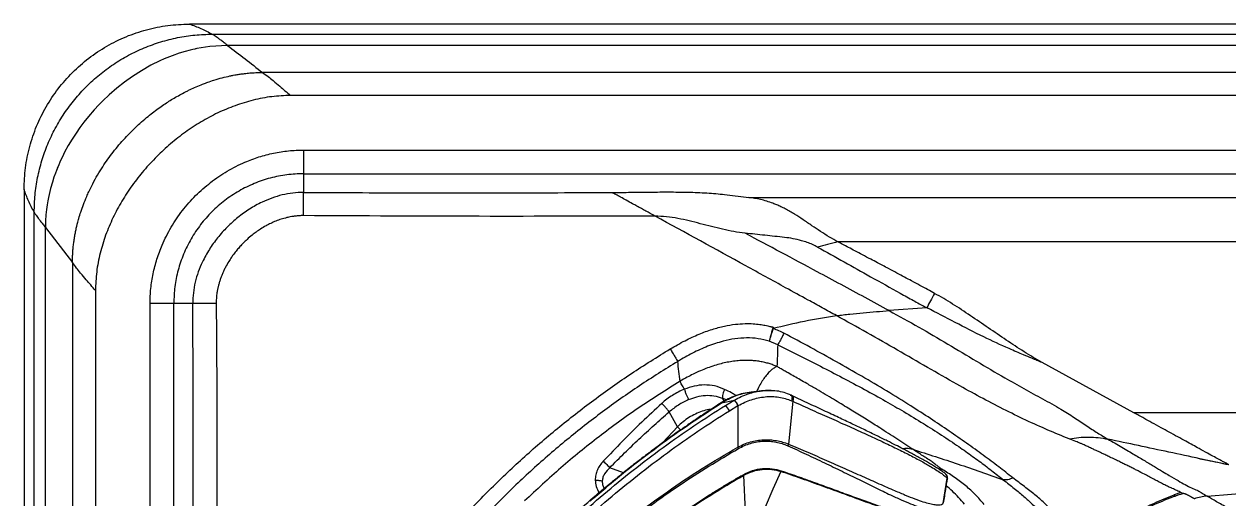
# Model space of a CAD drawing. Extents: x 943 to 1030, y 781 to 934.
# Drawn here: x 943.18 to 965.04, y 881.69 to 890.31 of the extents above; entities that cross this region are included whole.
import ezdxf

# ---------------------------------------------------------------- set-up
doc = ezdxf.new("R2010")
doc.units = 0
doc.header["$MEASUREMENT"] = 0
doc.layers.add('1', color=4, linetype='Continuous')

# ---------------------------------------------------------------- blocks, each defined once
blk = doc.blocks.new('AIRA')
at = {"layer": '1', "color": 4, "linetype": 'Continuous', "lineweight": 25}
for p, q in [((84.142, 87.142), (3, 87.142)), ((0, 84.142), (0, 3))]:
    blk.add_line(p, q, dxfattribs=at)
at = {"layer": '1', "color": 3, "linetype": 'Continuous', "lineweight": 25}
for p, q in [((3.417, 86.958), (83.725, 86.958)), ((83.448, 86.755), (3.694, 86.755)), ((82.815, 86.264), (4.327, 86.264)), ((82.306, 85.846), (4.836, 85.846)), ((5.071, 84.855), (36.442, 84.855)), ((5.071, 84.425), (36.442, 84.425)), ((5.071, 84.425), (5.071, 84.087)), ((12.713, 84.048), (13.15, 83.995)), ((13.15, 83.995), (36.062, 83.995)), ((0.184, 3.417), (0.184, 83.725)), ((0.387, 83.448), (0.878, 82.815)), ((0.387, 3.694), (0.387, 83.448)), ((35.349, 83.188), (14.77, 83.188)), ((0.878, 82.815), (0.878, 4.327)), ((1.296, 82.306), (1.296, 4.836)), ((2.286, 48.522), (2.286, 82.071)), ((2.716, 48.652), (2.716, 82.071)), ((3.061, 82.071), (2.716, 82.071)), ((16.383, 81.994), (15.699, 81.94)), ((13.594, 81.641), (13.592, 81.62)), ((13.677, 81.321), (13.521, 81.387)), ((18.476, 80.999), (18.472, 81.001)), ((20.14, 80.086), (18.476, 80.999)), ((13.388, 80.485), (13.194, 80.462)), ((12.658, 80.266), (12.891, 80.317)), ((12.671, 80.35), (12.703, 80.296)), ((12.745, 80.32), (12.671, 80.35)), ((12.729, 80.221), (12.887, 80.314)), ((13.948, 80.295), (13.873, 79.519)), ((13.941, 80.394), (13.918, 80.405)), ((13.925, 80.305), (13.948, 80.295)), ((11.859, 79.83), (11.706, 80.102)), ((12.799, 80.124), (12.955, 80.216)), ((23.645, 80.086), (20.14, 80.086)), ((11.859, 79.83), (11.594, 79.547)), ((12.95, 79.461), (12.963, 79.436)), ((13.873, 79.519), (13.858, 79.488)), ((21.863, 79.14), (21.339, 79.252)), ((21.751, 79.164), (21.76, 79.166)), ((10.875, 78.995), (10.629, 79.089)), ((13.049, 78.962), (13.055, 78.95)), ((13.055, 78.95), (13.084, 78.297)), ((16.754, 78.897), (16.756, 78.885)), ((16.755, 78.884), (16.756, 78.885)), ((16.756, 78.885), (16.756, 78.91)), ((20.994, 78.64), (20.873, 78.595)), ((21.468, 78.574), (22.705, 78.678))]:
    blk.add_line(p, q, dxfattribs=at)
at = {"layer": '1', "color": 3, "linetype": 'Continuous', "lineweight": 25, "flags": 128}
for points in [[(3.694, 86.755), (3.374, 86.736), (3.215, 86.712), (3.136, 86.697), (3.117, 86.693), (3.112, 86.692), (3.112, 86.692), (3.112, 86.692), (3.112, 86.692), (3.112, 86.692), (3.112, 86.692), (3.098, 86.689), (3.064, 86.681), (3.012, 86.669), (2.926, 86.646), (2.817, 86.612), (2.685, 86.565), (2.543, 86.508), (2.465, 86.473), (2.303, 86.393), (2.128, 86.294), (1.969, 86.192), (1.824, 86.089), (1.682, 85.977), (1.544, 85.857), (1.429, 85.748), (1.358, 85.676), (1.272, 85.583), (1.171, 85.467), (1.087, 85.362), (1.012, 85.262), (0.944, 85.164), (0.872, 85.054), (0.803, 84.938), (0.736, 84.815), (0.696, 84.734), (0.663, 84.664), (0.616, 84.557), (0.603, 84.525), (0.601, 84.521), (0.601, 84.52), (0.601, 84.52), (0.601, 84.52), (0.601, 84.52), (0.601, 84.52), (0.601, 84.52), (0.601, 84.52), (0.601, 84.52), (0.6, 84.52), (0.6, 84.519), (0.598, 84.513), (0.587, 84.486), (0.569, 84.437), (0.543, 84.366), (0.513, 84.272), (0.48, 84.156), (0.442, 83.994), (0.431, 83.935), (0.419, 83.862), (0.407, 83.778), (0.397, 83.68), (0.389, 83.57), (0.387, 83.448)], [(12.65, 80.266), (12.652, 80.267), (12.658, 80.266)], [(13.902, 80.409), (13.914, 80.407), (13.923, 80.401), (13.93, 80.391), (13.935, 80.378), (13.936, 80.362), (13.935, 80.344), (13.932, 80.325), (13.925, 80.305)], [(13.732, 79.022), (13.589, 78.698), (13.446, 78.373)], [(16.679, 78.441), (16.717, 78.669), (16.754, 78.897)]]:
    blk.add_lwpolyline(points, dxfattribs=at)
at = {"layer": '1', "color": 3, "linetype": 'Continuous', "lineweight": 25}
for centre, radius, start, end in [((12.646, 80.074), 0.345, 24.6399, 44.6974), ((12.462, 79.955), 0.377, 26.6719, 45.0734)]:
    blk.add_arc(centre, radius, start, end, dxfattribs=at)
at = {"layer": '1', "color": 4, "linetype": 'Continuous', "lineweight": 25}
blk.add_open_spline([(0, 84.142), (0.005, 84.272), (0.015, 84.534), (0.095, 84.92), (0.22, 85.293), (0.395, 85.646), (0.613, 85.973), (0.873, 86.269), (1.168, 86.528), (1.496, 86.747), (1.849, 86.921), (2.221, 87.047), (2.607, 87.127), (2.869, 87.137), (3, 87.142)], degree=3, knots=[0, 0, 0, 0, 0.0833336, 0.1666663, 0.2499998, 0.3333333, 0.4166663, 0.4999998, 0.5833333, 0.6666663, 0.7499998, 0.8333334, 0.9166663, 1, 1, 1, 1], dxfattribs=at)
at = {"layer": '1', "color": 3, "linetype": 'Continuous', "lineweight": 25}
for points, knots in [([(3, 87.142), (3.07, 87.117), (3.209, 87.067), (3.348, 86.994), (3.417, 86.958)], [0, 0, 0, 0, 0.500001, 1, 1, 1, 1]), ([(0.184, 83.725), (0.187, 83.83), (0.193, 84.042), (0.241, 84.356), (0.319, 84.664), (0.426, 84.963), (0.562, 85.25), (0.726, 85.522), (0.916, 85.777), (1.129, 86.013), (1.364, 86.226), (1.619, 86.415), (1.892, 86.579), (2.179, 86.715), (2.478, 86.823), (2.786, 86.9), (3.1, 86.949), (3.311, 86.955), (3.417, 86.958)], [0, 0, 0, 0, 0.0625, 0.124999, 0.187499, 0.249999, 0.312499, 0.375, 0.4375, 0.5, 0.5625, 0.625, 0.687501, 0.750001, 0.812501, 0.875001, 0.9375, 1, 1, 1, 1]), ([(3.694, 86.755), (3.673, 86.771), (3.631, 86.803), (3.573, 86.847), (3.523, 86.884), (3.484, 86.913), (3.443, 86.942), (3.428, 86.951), (3.417, 86.958)], [0, 0, 0, 0, 0.172013, 0.34055, 0.505623, 0.63664, 0.757704, 1, 1, 1, 1]), ([(3.694, 86.755), (3.799, 86.674), (4.01, 86.512), (4.221, 86.346), (4.327, 86.263)], [0, 0, 0, 0, 0.5, 1, 1, 1, 1]), ([(0.878, 82.815), (0.878, 82.842), (0.879, 82.898), (0.883, 82.982), (0.889, 83.065), (0.898, 83.148), (0.909, 83.231), (0.922, 83.314), (0.936, 83.382), (0.947, 83.435), (0.957, 83.478), (0.972, 83.538), (0.995, 83.624), (1.03, 83.738), (1.077, 83.871), (1.127, 83.994), (1.184, 84.12), (1.248, 84.25), (1.332, 84.402), (1.424, 84.55), (1.519, 84.689), (1.617, 84.82), (1.721, 84.948), (1.826, 85.067), (1.921, 85.166), (2.01, 85.255), (2.107, 85.345), (2.216, 85.44), (2.328, 85.53), (2.434, 85.608), (2.533, 85.678), (2.629, 85.741), (2.725, 85.8), (2.825, 85.857), (2.913, 85.903), (3.002, 85.948), (3.097, 85.992), (3.187, 86.031), (3.268, 86.062), (3.345, 86.091), (3.458, 86.129), (3.593, 86.168), (3.709, 86.195), (3.794, 86.212), (3.855, 86.224), (3.924, 86.234), (4.006, 86.245), (4.101, 86.255), (4.209, 86.262), (4.286, 86.263), (4.327, 86.264)], [0, 0, 0, 0, 0.015621, 0.031241, 0.04686, 0.062481, 0.078109, 0.093741, 0.109376, 0.117062, 0.12405, 0.134532, 0.151724, 0.173949, 0.201205, 0.230924, 0.247971, 0.278679, 0.312257, 0.345464, 0.376562, 0.406214, 0.437472, 0.468733, 0.495044, 0.51456, 0.539358, 0.569436, 0.595454, 0.619837, 0.642998, 0.663717, 0.684032, 0.706022, 0.728012, 0.740068, 0.761863, 0.786812, 0.795156, 0.810494, 0.832828, 0.862154, 0.888739, 0.899973, 0.91054, 0.923549, 0.939, 0.956892, 0.977226, 1, 1, 1, 1]), ([(4.327, 86.264), (4.361, 86.24), (4.426, 86.193), (4.53, 86.108), (4.632, 86.02), (4.736, 85.929), (4.802, 85.874), (4.836, 85.846)], [0, 0, 0, 0, 0.195377, 0.380838, 0.619161, 0.804622, 1, 1, 1, 1]), ([(4.836, 85.846), (4.722, 85.841), (4.493, 85.833), (4.156, 85.766), (3.829, 85.666), (3.513, 85.533), (3.211, 85.371), (2.925, 85.183), (2.655, 84.972), (2.403, 84.739), (2.17, 84.487), (1.959, 84.217), (1.771, 83.931), (1.609, 83.629), (1.475, 83.313), (1.375, 82.985), (1.309, 82.648), (1.3, 82.42), (1.296, 82.306)], [0, 0, 0, 0, 0.062484, 0.124975, 0.187471, 0.249972, 0.312476, 0.374982, 0.43729, 0.5, 0.562731, 0.625018, 0.687524, 0.750028, 0.812529, 0.875025, 0.937516, 1, 1, 1, 1]), ([(2.286, 82.071), (2.289, 82.161), (2.294, 82.343), (2.338, 82.612), (2.407, 82.876), (2.512, 83.16), (2.663, 83.459), (2.867, 83.76), (3.108, 84.033), (3.381, 84.273), (3.682, 84.478), (3.979, 84.628), (4.262, 84.734), (4.527, 84.803), (4.798, 84.847), (4.98, 84.853), (5.071, 84.855)], [0, 0, 0, 0, 0.062215, 0.124871, 0.187328, 0.250121, 0.333091, 0.416605, 0.499929, 0.583077, 0.666438, 0.749474, 0.811714, 0.874524, 0.937489, 1, 1, 1, 1]), ([(5.071, 84.425), (4.97, 84.422), (4.767, 84.414), (4.467, 84.352), (4.175, 84.254), (3.897, 84.117), (3.638, 83.945), (3.404, 83.739), (3.199, 83.505), (3.026, 83.247), (2.889, 82.968), (2.79, 82.677), (2.728, 82.376), (2.72, 82.172), (2.716, 82.071)], [0, 0, 0, 0, 0.081774, 0.164807, 0.247983, 0.331415, 0.415744, 0.499545, 0.583686, 0.667853, 0.751361, 0.835074, 0.917623, 1, 1, 1, 1]), ([(0.184, 83.725), (0.147, 83.794), (0.075, 83.933), (0.025, 84.072), (0, 84.142)], [0, 0, 0, 0, 0.499999, 1, 1, 1, 1]), ([(5.071, 84.087), (5.006, 84.085), (4.876, 84.08), (4.684, 84.043), (4.497, 83.987), (4.297, 83.903), (4.088, 83.787), (3.877, 83.635), (3.683, 83.46), (3.509, 83.266), (3.358, 83.054), (3.242, 82.845), (3.159, 82.645), (3.103, 82.458), (3.067, 82.266), (3.063, 82.136), (3.061, 82.071)], [0, 0, 0, 0, 0.062491, 0.124989, 0.187493, 0.250001, 0.333323, 0.416663, 0.500001, 0.583338, 0.666677, 0.749999, 0.812507, 0.875011, 0.937509, 1, 1, 1, 1]), ([(5.071, 84.087), (5.389, 84.085), (6.019, 84.082), (6.952, 84.08), (7.861, 84.079), (8.77, 84.079), (9.703, 84.081), (10.341, 84.084), (10.669, 84.085)], [0, 0, 0, 0, 0.170771, 0.337434, 0.499991, 0.657954, 0.824623, 1, 1, 1, 1]), ([(5.071, 83.665), (5.071, 83.707), (5.071, 83.792), (5.071, 83.91), (5.071, 84.014), (5.071, 84.062), (5.071, 84.087)], [0, 0, 0, 0, 0.249997, 0.499998, 0.750002, 1, 1, 1, 1]), ([(10.669, 84.085), (10.783, 84.086), (11.019, 84.088), (11.36, 84.093), (11.707, 84.095), (12.045, 84.092), (12.387, 84.08), (12.606, 84.059), (12.713, 84.048)], [0, 0, 0, 0, 0.166726, 0.345628, 0.500046, 0.673923, 0.840429, 1, 1, 1, 1]), ([(11.45, 83.656), (11.421, 83.672), (11.366, 83.703), (11.283, 83.748), (11.202, 83.793), (11.122, 83.837), (11.029, 83.887), (10.93, 83.942), (10.829, 83.997), (10.741, 84.045), (10.692, 84.072), (10.669, 84.085)], [0, 0, 0, 0, 0.10403, 0.202508, 0.301609, 0.40203, 0.497994, 0.645145, 0.777289, 0.894765, 1, 1, 1, 1]), ([(14.77, 83.188), (14.718, 83.216), (14.61, 83.277), (14.453, 83.377), (14.294, 83.484), (14.139, 83.59), (14.005, 83.677), (13.898, 83.741), (13.815, 83.787), (13.736, 83.826), (13.661, 83.86), (13.54, 83.908), (13.374, 83.961), (13.222, 83.984), (13.15, 83.995)], [0, 0, 0, 0, 0.0932513, 0.1955105, 0.2944035, 0.400088, 0.5000244, 0.5569746, 0.6104385, 0.6604384, 0.7070016, 0.7501621, 0.882238, 1, 1, 1, 1]), ([(0.184, 83.725), (0.186, 83.72), (0.191, 83.712), (0.207, 83.688), (0.229, 83.658), (0.258, 83.618), (0.294, 83.569), (0.338, 83.511), (0.37, 83.469), (0.387, 83.448)], [0, 0, 0, 0, 0.117389, 0.243005, 0.363953, 0.49485, 0.659766, 0.828146, 1, 1, 1, 1]), ([(5.071, 83.665), (5.044, 83.665), (4.993, 83.664), (4.921, 83.657), (4.86, 83.648), (4.81, 83.638), (4.746, 83.624), (4.667, 83.601), (4.57, 83.566), (4.478, 83.526), (4.385, 83.478), (4.296, 83.425), (4.214, 83.369), (4.131, 83.306), (4.053, 83.24), (3.979, 83.169), (3.917, 83.103), (3.86, 83.037), (3.809, 82.972), (3.76, 82.904), (3.709, 82.825), (3.662, 82.743), (3.625, 82.669), (3.599, 82.61), (3.576, 82.552), (3.555, 82.494), (3.537, 82.435), (3.525, 82.389), (3.517, 82.353), (3.511, 82.328), (3.506, 82.297), (3.5, 82.262), (3.493, 82.216), (3.489, 82.165), (3.487, 82.117), (3.486, 82.089), (3.486, 82.076), (3.486, 82.072), (3.486, 82.071), (3.486, 82.071), (3.486, 82.071)], [0, 0, 0, 0, 0.03312, 0.062168, 0.08714, 0.108038, 0.12486, 0.166566, 0.208273, 0.24998, 0.289218, 0.33576, 0.374941, 0.410918, 0.461772, 0.499982, 0.53571, 0.571435, 0.607158, 0.63537, 0.674077, 0.721414, 0.749984, 0.775013, 0.800042, 0.825071, 0.850101, 0.87513, 0.883839, 0.894438, 0.906928, 0.921309, 0.93758, 0.964257, 0.983553, 0.995467, 0.998656, 0.999559, 0.999837, 1, 1, 1, 1]), ([(11.45, 83.656), (10.387, 83.654), (8.26, 83.648), (6.134, 83.659), (5.071, 83.665)], [0, 0, 0, 0, 0.499938, 1, 1, 1, 1]), ([(13.084, 83.346), (13.016, 83.355), (12.88, 83.373), (12.677, 83.418), (12.474, 83.467), (12.272, 83.519), (12.069, 83.57), (11.865, 83.614), (11.659, 83.649), (11.519, 83.654), (11.45, 83.656)], [0, 0, 0, 0, 0.124918, 0.249963, 0.374995, 0.500019, 0.625049, 0.750053, 0.875084, 1, 1, 1, 1]), ([(14.742, 81.85), (14.656, 81.897), (14.484, 81.992), (14.177, 82.16), (13.714, 82.414), (12.789, 82.922), (11.998, 83.355), (11.45, 83.656)], [0, 0, 0, 0, 0.078396, 0.156795, 0.279995, 0.500001, 1, 1, 1, 1]), ([(13.802, 83.27), (13.682, 83.282), (13.443, 83.308), (13.204, 83.333), (13.084, 83.346)], [0, 0, 0, 0, 0.5, 1, 1, 1, 1]), ([(15.699, 81.94), (15.554, 82.019), (15.264, 82.177), (14.829, 82.413), (14.102, 82.802), (13.521, 83.113), (13.084, 83.346)], [0, 0, 0, 0, 0.166665, 0.333332, 0.499999, 1, 1, 1, 1]), ([(14.399, 83.095), (14.369, 83.11), (14.307, 83.142), (14.209, 83.179), (14.091, 83.216), (13.955, 83.249), (13.853, 83.263), (13.802, 83.27)], [0, 0, 0, 0, 0.161473, 0.328457, 0.500035, 0.750142, 1, 1, 1, 1]), ([(14.77, 83.188), (14.707, 83.172), (14.58, 83.14), (14.459, 83.11), (14.399, 83.095)], [0, 0, 0, 0, 0.5000607, 1, 1, 1, 1]), ([(14.399, 83.095), (14.72, 82.915), (15.22, 82.635), (15.8, 82.313), (16.094, 82.149), (16.223, 82.078), (16.285, 82.043), (16.313, 82.028), (16.325, 82.021)], [0, 0, 0, 0, 0.5, 0.78, 0.9032, 0.957408, 0.98126, 1, 1, 1, 1]), ([(16.524, 82.254), (16.481, 82.277), (16.393, 82.326), (16.254, 82.401), (16.114, 82.476), (15.975, 82.55), (15.835, 82.625), (15.703, 82.695), (15.585, 82.757), (15.477, 82.814), (15.354, 82.879), (15.218, 82.951), (15.083, 83.022), (14.965, 83.084), (14.862, 83.139), (14.799, 83.172), (14.77, 83.188)], [0, 0, 0, 0, 0.07269, 0.152259, 0.23871, 0.312363, 0.390908, 0.477212, 0.537782, 0.592413, 0.662446, 0.747879, 0.824592, 0.892041, 0.95051, 1, 1, 1, 1]), ([(1.296, 82.306), (1.268, 82.339), (1.213, 82.405), (1.121, 82.509), (1.033, 82.611), (0.949, 82.715), (0.902, 82.781), (0.878, 82.815)], [0, 0, 0, 0, 0.195377, 0.380837, 0.61916, 0.804622, 1, 1, 1, 1]), ([(16.524, 82.254), (16.498, 82.208), (16.448, 82.116), (16.404, 82.034), (16.383, 81.994)], [0, 0, 0, 0, 0.500026, 1, 1, 1, 1]), ([(18.472, 81.001), (18.363, 81.065), (18.142, 81.193), (17.821, 81.407), (17.498, 81.628), (17.175, 81.848), (16.854, 82.063), (16.633, 82.191), (16.524, 82.254)], [0, 0, 0, 0, 0.163929, 0.330115, 0.5, 0.669888, 0.836062, 1, 1, 1, 1]), ([(3.06, 76.467), (3.06, 76.611), (3.062, 76.887), (3.064, 77.288), (3.066, 77.671), (3.067, 78.057), (3.069, 78.448), (3.07, 78.838), (3.07, 79.223), (3.071, 79.892), (3.069, 80.843), (3.063, 81.663), (3.061, 82.071)], [0, 0, 0, 0, 0.076712, 0.148204, 0.214476, 0.281956, 0.354441, 0.424025, 0.490707, 0.56079, 0.781846, 1, 1, 1, 1]), ([(3.486, 82.071), (3.443, 82.071), (3.358, 82.071), (3.239, 82.071), (3.134, 82.071), (3.085, 82.071), (3.061, 82.071)], [0, 0, 0, 0, 0.2499973, 0.4999998, 0.7500024, 1, 1, 1, 1]), ([(3.486, 82.071), (3.487, 82.024), (3.488, 81.921), (3.489, 81.752), (3.491, 81.554), (3.492, 81.333), (3.494, 81.107), (3.495, 80.906), (3.496, 80.743), (3.496, 80.614), (3.497, 80.489), (3.498, 80.358), (3.498, 80.215), (3.499, 79.823), (3.5, 79.447), (3.5, 79.087), (3.5, 78.988), (3.5, 78.911), (3.5, 78.854), (3.5, 78.815), (3.5, 78.77), (3.5, 78.685), (3.5, 78.548), (3.5, 78.345), (3.5, 78.096), (3.499, 77.826), (3.498, 77.54), (3.497, 77.258), (3.496, 76.978), (3.495, 76.705), (3.494, 76.451), (3.493, 76.22), (3.492, 76.029), (3.491, 75.878), (3.49, 75.767), (3.49, 75.707), (3.49, 75.683)], [0, 0, 0, 0, 0.022032, 0.048489, 0.079374, 0.114685, 0.152338, 0.185807, 0.208852, 0.229034, 0.246353, 0.26761, 0.290612, 0.313614, 0.451597, 0.467082, 0.482566, 0.498049, 0.503644, 0.509204, 0.516247, 0.524774, 0.549094, 0.580771, 0.619801, 0.66618, 0.707775, 0.753838, 0.798842, 0.839401, 0.881893, 0.918092, 0.948001, 0.971621, 0.988953, 1, 1, 1, 1]), ([(16.325, 82.021), (16.334, 82.016), (16.349, 82.007), (16.368, 81.999), (16.377, 81.996), (16.381, 81.994), (16.382, 81.994), (16.383, 81.994)], [0, 0, 0, 0, 0.5155752, 0.7919738, 0.9549987, 0.9873469, 1, 1, 1, 1]), ([(18.476, 80.999), (18.444, 81.011), (18.381, 81.036), (18.269, 81.083), (18.1, 81.153), (17.808, 81.279), (17.392, 81.472), (16.896, 81.724), (16.554, 81.904), (16.383, 81.994)], [0, 0, 0, 0, 0.043893, 0.087801, 0.156794, 0.279997, 0.499995, 0.749998, 1, 1, 1, 1]), ([(13.592, 81.62), (13.782, 81.667), (14.162, 81.76), (14.549, 81.82), (14.742, 81.85)], [0, 0, 0, 0, 0.500003, 1, 1, 1, 1]), ([(14.742, 81.85), (14.823, 81.86), (14.985, 81.88), (15.227, 81.903), (15.467, 81.923), (15.622, 81.934), (15.699, 81.94)], [0, 0, 0, 0, 0.249995, 0.500026, 0.750048, 1, 1, 1, 1]), ([(18.967, 79.614), (18.839, 79.666), (18.582, 79.769), (18.179, 79.951), (17.769, 80.151), (17.351, 80.37), (16.893, 80.623), (16.393, 80.909), (15.85, 81.225), (15.3, 81.54), (14.928, 81.747), (14.742, 81.85)], [0, 0, 0, 0, 0.099996, 0.199994, 0.299993, 0.399993, 0.499995, 0.624991, 0.749993, 0.874997, 1, 1, 1, 1]), ([(15.699, 81.94), (15.878, 81.841), (16.236, 81.644), (16.764, 81.334), (17.285, 81.022), (17.743, 80.75), (18.141, 80.524), (18.482, 80.34), (18.79, 80.17), (19.056, 80.003), (19.278, 79.85), (19.485, 79.717), (19.606, 79.645), (19.666, 79.609)], [0, 0, 0, 0, 0.1250227, 0.2500409, 0.3750532, 0.5000537, 0.5834003, 0.666752, 0.7500974, 0.8125966, 0.8750723, 0.9375334, 1, 1, 1, 1]), ([(11.725, 81.246), (11.814, 81.297), (11.984, 81.395), (12.24, 81.513), (12.479, 81.602), (12.7, 81.661), (12.899, 81.695), (13.075, 81.707), (13.223, 81.705), (13.344, 81.693), (13.432, 81.678), (13.492, 81.665), (13.529, 81.656), (13.551, 81.651), (13.56, 81.649), (13.563, 81.648), (13.563, 81.648), (13.563, 81.648), (13.563, 81.648), (13.563, 81.648), (13.563, 81.648), (13.563, 81.648)], [0, 0, 0, 0, 0.159468, 0.30441, 0.435747, 0.554241, 0.658764, 0.749318, 0.826259, 0.888971, 0.937558, 0.964905, 0.984421, 0.996087, 0.999015, 0.999744, 0.99993, 0.99998, 0.999993, 0.999998, 1, 1, 1, 1]), ([(13.587, 81.62), (13.58, 81.596), (13.565, 81.546), (13.545, 81.477), (13.529, 81.421), (13.524, 81.398), (13.521, 81.387)], [0, 0, 0, 0, 0.246997, 0.50291, 0.757278, 1, 1, 1, 1]), ([(13.592, 81.62), (13.585, 81.595), (13.569, 81.545), (13.548, 81.477), (13.531, 81.421), (13.524, 81.398), (13.521, 81.387)], [0, 0, 0, 0, 0.250735, 0.500683, 0.75048, 1, 1, 1, 1]), ([(13.563, 81.648), (13.566, 81.648), (13.571, 81.648), (13.576, 81.647), (13.578, 81.646), (13.579, 81.646), (13.581, 81.646), (13.587, 81.645), (13.591, 81.642), (13.594, 81.641)], [0, 0, 0, 0, 0.28583, 0.439357, 0.481836, 0.494315, 0.50091, 0.736836, 1, 1, 1, 1]), ([(13.594, 81.641), (13.593, 81.637), (13.59, 81.631), (13.588, 81.624), (13.587, 81.62)], [0, 0, 0, 0, 0.497178, 1, 1, 1, 1]), ([(13.587, 81.62), (13.588, 81.62), (13.59, 81.62), (13.592, 81.62), (13.592, 81.62)], [0, 0, 0, 0, 0.500074, 1, 1, 1, 1]), ([(13.592, 81.62), (13.626, 81.607), (13.694, 81.582), (13.758, 81.549), (13.79, 81.532)], [0, 0, 0, 0, 0.501084, 1, 1, 1, 1]), ([(13.521, 81.387), (13.455, 81.404), (13.321, 81.439), (13.111, 81.449), (12.898, 81.433), (12.66, 81.383), (12.401, 81.297), (12.126, 81.172), (11.951, 81.07), (11.862, 81.018)], [0, 0, 0, 0, 0.117032, 0.23642, 0.358157, 0.482859, 0.652007, 0.82413, 1, 1, 1, 1]), ([(13.79, 81.532), (13.779, 81.51), (13.756, 81.463), (13.723, 81.401), (13.695, 81.35), (13.683, 81.331), (13.677, 81.321)], [0, 0, 0, 0, 0.244857, 0.499995, 0.755136, 1, 1, 1, 1]), ([(17.941, 78.907), (17.858, 78.973), (17.691, 79.104), (17.409, 79.314), (17.107, 79.531), (16.788, 79.755), (16.449, 79.982), (16.072, 80.225), (15.657, 80.482), (15.204, 80.749), (14.741, 81.012), (14.27, 81.274), (13.95, 81.446), (13.79, 81.532)], [0, 0, 0, 0, 0.084241, 0.168886, 0.252724, 0.336183, 0.419857, 0.503836, 0.603551, 0.702508, 0.801287, 0.900335, 1, 1, 1, 1]), ([(5.878, 75.398), (6.025, 75.634), (6.318, 76.107), (6.802, 76.789), (7.315, 77.448), (7.861, 78.081), (8.437, 78.687), (9.042, 79.262), (9.675, 79.809), (10.334, 80.322), (11.016, 80.806), (11.489, 81.099), (11.725, 81.246)], [0, 0, 0, 0, 0.100042, 0.199933, 0.299921, 0.400058, 0.500026, 0.599962, 0.700077, 0.800123, 0.900018, 1, 1, 1, 1]), ([(11.725, 81.246), (11.739, 81.222), (11.769, 81.174), (11.809, 81.107), (11.843, 81.051), (11.856, 81.029), (11.862, 81.018)], [0, 0, 0, 0, 0.24403, 0.500003, 0.755975, 1, 1, 1, 1]), ([(13.677, 81.321), (13.674, 81.255), (13.67, 81.122), (13.665, 80.991), (13.663, 80.926)], [0, 0, 0, 0, 0.499999, 1, 1, 1, 1]), ([(13.677, 81.321), (13.806, 81.257), (14.066, 81.128), (14.458, 80.929), (14.855, 80.722), (15.25, 80.512), (15.621, 80.307), (15.978, 80.1), (16.318, 79.894), (16.652, 79.681), (16.905, 79.512), (17.09, 79.383), (17.214, 79.295), (17.331, 79.21), (17.445, 79.124), (17.556, 79.039), (17.666, 78.953), (17.734, 78.898), (17.768, 78.871)], [0, 0, 0, 0, 0.08112, 0.164039, 0.249095, 0.336458, 0.421684, 0.497589, 0.582575, 0.665043, 0.748198, 0.783631, 0.819363, 0.855384, 0.888646, 0.925925, 0.964005, 1, 1, 1, 1]), ([(11.862, 81.018), (11.629, 80.873), (11.164, 80.584), (10.493, 80.107), (9.845, 79.601), (9.223, 79.063), (8.627, 78.496), (8.06, 77.901), (7.522, 77.278), (7.016, 76.63), (6.54, 75.96), (6.25, 75.494), (6.105, 75.261)], [0, 0, 0, 0, 0.100007, 0.199908, 0.299949, 0.40005, 0.499964, 0.599911, 0.700038, 0.800024, 0.899928, 1, 1, 1, 1]), ([(11.903, 80.658), (11.896, 80.718), (11.882, 80.838), (11.869, 80.958), (11.862, 81.018)], [0, 0, 0, 0, 0.500001, 1, 1, 1, 1]), ([(13.663, 80.926), (13.64, 80.935), (13.593, 80.955), (13.519, 80.98), (13.438, 81.001), (13.352, 81.019), (13.262, 81.031), (13.17, 81.037), (13.069, 81.038), (12.961, 81.033), (12.846, 81.019), (12.733, 80.998), (12.616, 80.97), (12.494, 80.934), (12.367, 80.888), (12.249, 80.838), (12.138, 80.786), (12.025, 80.728), (11.947, 80.683), (11.903, 80.658)], [0, 0, 0, 0, 0.039898, 0.082194, 0.126978, 0.174375, 0.224453, 0.274515, 0.324671, 0.387369, 0.450018, 0.51265, 0.575251, 0.645417, 0.718543, 0.794577, 0.853966, 0.917565, 1, 1, 1, 1]), ([(13.663, 80.926), (13.645, 80.918), (13.61, 80.902), (13.554, 80.859), (13.496, 80.802), (13.438, 80.729), (13.381, 80.644), (13.332, 80.558), (13.305, 80.499), (13.293, 80.474)], [0, 0, 0, 0, 0.1422588, 0.2891048, 0.4391759, 0.5909121, 0.7426466, 0.8927123, 1, 1, 1, 1]), ([(16.126, 79.424), (16.032, 79.486), (15.844, 79.609), (15.6, 79.767), (15.42, 79.881), (15.307, 79.952), (15.19, 80.025), (15.072, 80.098), (14.95, 80.173), (14.823, 80.25), (14.685, 80.334), (14.537, 80.422), (14.377, 80.517), (14.224, 80.605), (14.089, 80.683), (13.976, 80.748), (13.879, 80.802), (13.794, 80.85), (13.727, 80.89), (13.683, 80.915), (13.663, 80.926)], [0, 0, 0, 0, 0.141152, 0.281353, 0.327852, 0.374959, 0.424177, 0.473392, 0.519106, 0.569917, 0.623584, 0.680121, 0.738885, 0.804403, 0.849034, 0.887111, 0.926781, 0.952967, 0.978552, 1, 1, 1, 1]), ([(11.903, 80.658), (11.651, 80.5), (11.148, 80.184), (10.429, 79.657), (9.736, 79.096), (9.301, 78.69), (9.084, 78.488)], [0, 0, 0, 0, 0.2500912, 0.4998032, 0.749923, 1, 1, 1, 1]), ([(11.982, 80.513), (11.945, 80.497), (11.871, 80.465), (11.765, 80.403), (11.664, 80.335), (11.602, 80.282), (11.571, 80.256)], [0, 0, 0, 0, 0.252036, 0.501324, 0.749358, 1, 1, 1, 1]), ([(11.982, 80.513), (11.966, 80.543), (11.933, 80.601), (11.913, 80.639), (11.903, 80.658)], [0, 0, 0, 0, 0.508052, 1, 1, 1, 1]), ([(12.712, 80.511), (12.653, 80.535), (12.534, 80.582), (12.347, 80.597), (12.161, 80.577), (12.042, 80.534), (11.982, 80.513)], [0, 0, 0, 0, 0.257377, 0.509123, 0.7564, 1, 1, 1, 1]), ([(11.982, 80.513), (11.986, 80.5), (11.993, 80.472), (12.013, 80.42), (12.037, 80.367), (12.053, 80.34), (12.06, 80.326)], [0, 0, 0, 0, 0.241154, 0.500001, 0.758848, 1, 1, 1, 1]), ([(13.193, 80.462), (13.145, 80.455), (13.051, 80.441), (12.911, 80.398), (12.776, 80.341), (12.692, 80.291), (12.65, 80.266)], [0, 0, 0, 0, 0.252417, 0.5034808, 0.7516756, 1, 1, 1, 1]), ([(12.658, 80.266), (12.698, 80.29), (12.78, 80.339), (12.909, 80.396), (13.041, 80.436), (13.137, 80.458), (13.188, 80.461), (13.195, 80.461)], [0, 0, 0, 0, 0.241237, 0.48135, 0.723058, 0.965243, 1, 1, 1, 1]), ([(12.712, 80.511), (12.706, 80.498), (12.694, 80.469), (12.68, 80.424), (12.671, 80.382), (12.671, 80.361), (12.671, 80.35)], [0, 0, 0, 0, 0.243743, 0.5, 0.756257, 1, 1, 1, 1]), ([(12.92, 80.398), (12.915, 80.402), (12.887, 80.419), (12.818, 80.459), (12.754, 80.491), (12.712, 80.511)], [0, 0, 0, 0, 0.080496, 0.408609, 1, 1, 1, 1]), ([(12.891, 80.317), (12.932, 80.339), (13.013, 80.383), (13.141, 80.432), (13.267, 80.468), (13.349, 80.479), (13.388, 80.484)], [0, 0, 0, 0, 0.2566196, 0.5145227, 0.7707735, 1, 1, 1, 1]), ([(13.524, 80.491), (13.523, 80.491), (13.477, 80.495), (13.43, 80.489), (13.383, 80.484)], [0, 0, 0, 0, 0.005969, 1, 1, 1, 1]), ([(13.388, 80.484), (13.393, 80.485), (13.442, 80.493), (13.508, 80.494), (13.566, 80.489), (13.581, 80.487)], [0, 0, 0, 0, 0.0743509, 0.7551275, 1, 1, 1, 1]), ([(13.918, 80.405), (13.877, 80.422), (13.796, 80.456), (13.662, 80.485), (13.569, 80.489), (13.524, 80.491)], [0, 0, 0, 0, 0.334664, 0.66993, 1, 1, 1, 1]), ([(12.65, 80.266), (12.571, 80.216), (12.422, 80.121), (12.214, 79.982), (12.032, 79.858), (11.876, 79.75), (11.746, 79.657), (11.636, 79.578), (11.525, 79.496), (11.392, 79.398), (11.225, 79.272), (11.026, 79.118), (10.798, 78.935), (10.54, 78.723), (10.361, 78.568), (10.266, 78.486)], [0, 0, 0, 0, 0.094394, 0.178591, 0.252606, 0.316514, 0.370337, 0.41409, 0.452682, 0.509406, 0.579894, 0.664158, 0.762226, 0.874147, 1, 1, 1, 1]), ([(10.27, 78.485), (10.459, 78.647), (10.838, 78.97), (11.429, 79.426), (12.034, 79.862), (12.449, 80.131), (12.658, 80.266)], [0, 0, 0, 0, 0.250036, 0.49971, 0.749502, 1, 1, 1, 1]), ([(11.571, 80.256), (11.45, 80.143), (11.207, 79.92), (10.854, 79.568), (10.625, 79.328), (10.511, 79.207)], [0, 0, 0, 0, 0.334115, 0.667291, 1, 1, 1, 1]), ([(11.706, 80.102), (11.697, 80.114), (11.678, 80.14), (11.641, 80.185), (11.602, 80.227), (11.581, 80.246), (11.571, 80.256)], [0, 0, 0, 0, 0.240911, 0.5, 0.759089, 1, 1, 1, 1]), ([(12.06, 80.326), (11.997, 80.295), (11.871, 80.234), (11.761, 80.146), (11.706, 80.102)], [0, 0, 0, 0, 0.50127, 1, 1, 1, 1]), ([(12.06, 80.326), (12.11, 80.345), (12.209, 80.384), (12.364, 80.407), (12.52, 80.401), (12.621, 80.367), (12.671, 80.35)], [0, 0, 0, 0, 0.248019, 0.496394, 0.746171, 1, 1, 1, 1]), ([(12.887, 80.314), (12.888, 80.315), (12.889, 80.316), (12.891, 80.317), (12.891, 80.317)], [0, 0, 0, 0, 0.56, 1, 1, 1, 1]), ([(12.887, 80.314), (12.89, 80.312), (12.895, 80.308), (12.906, 80.294), (12.916, 80.281), (12.926, 80.266), (12.94, 80.244), (12.949, 80.227), (12.955, 80.216)], [0, 0, 0, 0, 0.239155, 0.368166, 0.499999, 0.631832, 0.760844, 1, 1, 1, 1]), ([(12.96, 80.218), (12.998, 80.238), (13.076, 80.279), (13.198, 80.326), (13.322, 80.359), (13.448, 80.379), (13.573, 80.384), (13.696, 80.373), (13.816, 80.348), (13.889, 80.319), (13.925, 80.305)], [0, 0, 0, 0, 0.123732, 0.248316, 0.371825, 0.495795, 0.620902, 0.746108, 0.872828, 1, 1, 1, 1]), ([(16.722, 78.976), (16.713, 78.984), (16.694, 79), (16.643, 79.036), (16.58, 79.077), (16.509, 79.121), (16.434, 79.166), (16.352, 79.214), (16.265, 79.262), (16.175, 79.311), (16.093, 79.356), (16.014, 79.397), (15.925, 79.444), (15.81, 79.503), (15.658, 79.579), (15.472, 79.671), (15.266, 79.77), (15.043, 79.877), (14.807, 79.989), (14.54, 80.114), (14.25, 80.249), (14.043, 80.346), (13.94, 80.394)], [0, 0, 0, 0, 0.051274, 0.105116, 0.155027, 0.201252, 0.243953, 0.283244, 0.325963, 0.363876, 0.396916, 0.424936, 0.452887, 0.494943, 0.544779, 0.602161, 0.667109, 0.72459, 0.787085, 0.854744, 0.927781, 1, 1, 1, 1]), ([(13.94, 80.394), (13.941, 80.393), (13.946, 80.391), (13.952, 80.382), (13.958, 80.368), (13.96, 80.351), (13.959, 80.333), (13.955, 80.313), (13.95, 80.301), (13.948, 80.295)], [0, 0, 0, 0, 0.069115, 0.227037, 0.388909, 0.550781, 0.708702, 0.859269, 1, 1, 1, 1]), ([(13.948, 80.295), (14.069, 80.241), (14.31, 80.132), (14.653, 79.98), (14.98, 79.834), (15.287, 79.696), (15.574, 79.563), (15.839, 79.436), (16.079, 79.317), (16.289, 79.205), (16.45, 79.113), (16.57, 79.039), (16.656, 78.98), (16.721, 78.93), (16.743, 78.908), (16.754, 78.897)], [0, 0, 0, 0, 0.083389, 0.166545, 0.249266, 0.331863, 0.414655, 0.498053, 0.581911, 0.665729, 0.748937, 0.811246, 0.87376, 0.936869, 1, 1, 1, 1]), ([(6.907, 74.517), (7.034, 74.707), (7.287, 75.086), (7.694, 75.637), (8.118, 76.174), (8.562, 76.696), (9.025, 77.201), (9.506, 77.69), (10.004, 78.161), (10.518, 78.613), (11.048, 79.046), (11.594, 79.459), (12.153, 79.854), (12.537, 80.099), (12.729, 80.221)], [0, 0, 0, 0, 0.083512, 0.166712, 0.249853, 0.333077, 0.416479, 0.499832, 0.583025, 0.666209, 0.749518, 0.832976, 0.916394, 1, 1, 1, 1]), ([(7.006, 74.446), (7.158, 74.672), (7.461, 75.124), (7.955, 75.776), (8.474, 76.407), (9.022, 77.017), (9.563, 77.569), (10.091, 78.069), (10.602, 78.52), (11.129, 78.952), (11.671, 79.364), (12.227, 79.758), (12.608, 80.002), (12.799, 80.124)], [0, 0, 0, 0, 0.100069, 0.199912, 0.299747, 0.399786, 0.499827, 0.583023, 0.66622, 0.749552, 0.833045, 0.916507, 1, 1, 1, 1]), ([(10.629, 79.089), (10.718, 79.179), (10.892, 79.354), (11.161, 79.612), (11.43, 79.861), (11.615, 80.022), (11.706, 80.102)], [0, 0, 0, 0, 0.255952, 0.499989, 0.754476, 1, 1, 1, 1]), ([(12.471, 80.151), (12.457, 80.15), (12.401, 80.144), (12.303, 80.115), (12.181, 80.067), (12.065, 80.002), (11.956, 79.924), (11.891, 79.862), (11.859, 79.83)], [0, 0, 0, 0, 0.0647396, 0.2509802, 0.4386819, 0.6252935, 0.8121387, 1, 1, 1, 1]), ([(12.955, 80.216), (12.954, 80.09), (12.953, 79.963), (12.952, 79.833), (12.952, 79.816), (12.952, 79.754), (12.951, 79.633), (12.95, 79.524), (12.95, 79.461)], [0, 0, 0, 0, 0.500044, 0.502112, 0.51916, 0.567196, 0.750022, 1, 1, 1, 1]), ([(12.955, 80.216), (12.956, 80.216), (12.957, 80.217), (12.959, 80.218), (12.96, 80.218)], [0, 0, 0, 0, 0.56, 1, 1, 1, 1]), ([(21.854, 79.146), (21.851, 79.147), (21.842, 79.152), (21.812, 79.169), (21.763, 79.195), (21.693, 79.234), (21.597, 79.287), (21.47, 79.356), (21.337, 79.429), (21.205, 79.502), (21.076, 79.572), (20.933, 79.651), (20.783, 79.733), (20.627, 79.819), (20.474, 79.903), (20.31, 79.993), (20.201, 80.053), (20.14, 80.086)], [0, 0, 0, 0, 0.02048, 0.062866, 0.108187, 0.157135, 0.225285, 0.302158, 0.388326, 0.451, 0.519853, 0.594949, 0.676338, 0.75146, 0.835527, 0.908746, 1, 1, 1, 1]), ([(11.916, 79.777), (11.91, 79.782), (11.897, 79.793), (11.877, 79.813), (11.865, 79.825), (11.859, 79.83)], [0, 0, 0, 0, 0.266443, 0.633221, 1, 1, 1, 1]), ([(12.95, 79.461), (12.987, 79.48), (13.062, 79.519), (13.18, 79.559), (13.299, 79.586), (13.419, 79.598), (13.538, 79.597), (13.654, 79.583), (13.767, 79.558), (13.837, 79.532), (13.873, 79.519)], [0, 0, 0, 0, 0.125246, 0.249889, 0.375058, 0.499447, 0.624439, 0.749005, 0.873563, 1, 1, 1, 1]), ([(18.967, 79.614), (19.025, 79.624), (19.141, 79.643), (19.317, 79.647), (19.493, 79.639), (19.608, 79.619), (19.666, 79.609)], [0, 0, 0, 0, 0.249952, 0.499983, 0.750017, 1, 1, 1, 1]), ([(20.834, 78.714), (20.834, 78.714), (20.834, 78.714), (20.834, 78.714), (20.833, 78.714), (20.832, 78.715), (20.809, 78.725), (20.767, 78.743), (20.697, 78.778), (20.624, 78.816), (20.542, 78.861), (20.458, 78.905), (20.357, 78.958), (20.261, 79.008), (20.171, 79.054), (20.103, 79.088), (20.033, 79.123), (19.96, 79.159), (19.883, 79.197), (19.798, 79.238), (19.712, 79.279), (19.633, 79.317), (19.568, 79.348), (19.509, 79.376), (19.45, 79.403), (19.388, 79.432), (19.321, 79.464), (19.265, 79.489), (19.215, 79.512), (19.16, 79.536), (19.076, 79.571), (19.007, 79.598), (18.967, 79.614)], [0, 0, 0, 0, 0.000008, 0.00007, 0.000245, 0.000909, 0.003496, 0.076229, 0.144526, 0.22384, 0.287702, 0.358695, 0.417965, 0.499996, 0.534837, 0.570382, 0.606629, 0.64061, 0.674058, 0.71052, 0.749999, 0.778923, 0.803499, 0.823726, 0.84333, 0.866662, 0.889998, 0.912003, 0.922686, 0.938882, 0.964653, 1, 1, 1, 1]), ([(19.666, 79.609), (19.754, 79.559), (19.93, 79.458), (20.152, 79.326), (20.347, 79.21), (20.515, 79.108), (20.66, 79.02), (20.806, 78.933), (20.945, 78.852), (21.074, 78.781), (21.186, 78.717), (21.254, 78.693), (21.288, 78.682)], [0, 0, 0, 0, 0.0833137, 0.1666344, 0.249961, 0.3332924, 0.4166286, 0.4999643, 0.62497, 0.7499815, 0.8749982, 1, 1, 1, 1]), ([(21.339, 79.252), (21.151, 79.292), (20.593, 79.411), (20.036, 79.53), (19.666, 79.609)], [0, 0, 0, 0, 0.33681, 1, 1, 1, 1]), ([(7.632, 74.226), (7.764, 74.441), (8.026, 74.872), (8.457, 75.496), (8.916, 76.098), (9.405, 76.674), (9.923, 77.219), (10.476, 77.731), (11.06, 78.211), (11.67, 78.659), (12.299, 79.08), (12.733, 79.334), (12.95, 79.461)], [0, 0, 0, 0, 0.100262, 0.200594, 0.3008419, 0.4004929, 0.4997617, 0.5991068, 0.6990092, 0.7993777, 0.8996698, 1, 1, 1, 1]), ([(7.656, 74.213), (7.738, 74.347), (7.892, 74.602), (8.122, 74.959), (8.336, 75.272), (8.531, 75.543), (8.703, 75.774), (8.85, 75.964), (8.956, 76.097), (9.025, 76.181), (9.064, 76.23), (9.117, 76.293), (9.185, 76.374), (9.27, 76.474), (9.358, 76.574), (9.506, 76.741), (9.669, 76.916), (9.823, 77.074), (9.892, 77.142), (9.922, 77.172), (9.935, 77.186), (9.941, 77.191), (9.944, 77.194), (9.945, 77.195), (9.946, 77.196), (9.946, 77.196), (9.946, 77.196), (9.946, 77.196), (9.946, 77.196), (9.946, 77.196), (9.947, 77.197), (9.949, 77.199), (9.96, 77.21), (9.982, 77.232), (10.022, 77.27), (10.084, 77.33), (10.173, 77.414), (10.292, 77.524), (10.397, 77.618), (10.48, 77.691), (10.531, 77.735), (10.584, 77.781), (10.641, 77.829), (10.699, 77.878), (10.761, 77.929), (10.823, 77.981), (11.027, 78.146), (11.38, 78.416), (11.894, 78.777), (12.421, 79.12), (12.782, 79.331), (12.963, 79.436)], [0, 0, 0, 0, 0.062481, 0.118844, 0.169135, 0.213352, 0.251461, 0.283422, 0.309236, 0.318658, 0.3269, 0.333965, 0.351242, 0.368824, 0.386373, 0.403893, 0.457678, 0.481272, 0.491642, 0.496202, 0.498209, 0.499091, 0.49948, 0.499651, 0.499785, 0.499785, 0.499785, 0.499787, 0.499791, 0.499809, 0.499878, 0.500152, 0.501246, 0.505611, 0.512881, 0.523059, 0.53994, 0.561408, 0.587481, 0.596044, 0.605011, 0.61438, 0.624154, 0.634334, 0.64492, 0.655914, 0.66648, 0.749216, 0.832806, 0.916374, 1, 1, 1, 1]), ([(12.963, 79.436), (12.999, 79.456), (13.071, 79.494), (13.185, 79.534), (13.301, 79.56), (13.418, 79.573), (13.534, 79.571), (13.647, 79.556), (13.756, 79.53), (13.824, 79.502), (13.858, 79.488)], [0, 0, 0, 0, 0.1249094, 0.2493656, 0.3746185, 0.4991966, 0.6245038, 0.7493271, 0.8740585, 1, 1, 1, 1]), ([(13.858, 79.488), (13.97, 79.437), (14.196, 79.335), (14.525, 79.179), (14.846, 79.024), (15.155, 78.872), (15.45, 78.727), (15.705, 78.604), (15.918, 78.506), (16.092, 78.432), (16.243, 78.376), (16.369, 78.34), (16.468, 78.325), (16.543, 78.326), (16.589, 78.336), (16.605, 78.346), (16.609, 78.349)], [0, 0, 0, 0, 0.086031, 0.172197, 0.258516, 0.344755, 0.431075, 0.518031, 0.584081, 0.649896, 0.715696, 0.782132, 0.848245, 0.913643, 0.978821, 1, 1, 1, 1]), ([(13.873, 79.519), (13.989, 79.469), (14.222, 79.37), (14.562, 79.222), (14.894, 79.076), (15.214, 78.933), (15.518, 78.797), (15.779, 78.683), (15.994, 78.591), (16.168, 78.522), (16.317, 78.469), (16.438, 78.435), (16.531, 78.417), (16.601, 78.414), (16.65, 78.422), (16.67, 78.435), (16.679, 78.441)], [0, 0, 0, 0, 0.082589, 0.165416, 0.24837, 0.331192, 0.414034, 0.497446, 0.560621, 0.623393, 0.686188, 0.749611, 0.812567, 0.875073, 0.937549, 1, 1, 1, 1]), ([(15.94, 79.435), (15.962, 79.439), (16.023, 79.451), (16.085, 79.434), (16.126, 79.424)], [0, 0, 0, 0, 0.356902, 1, 1, 1, 1]), ([(16.126, 79.424), (16.401, 79.336), (16.952, 79.16), (17.496, 78.967), (17.768, 78.871)], [0, 0, 0, 0, 0.499997, 1, 1, 1, 1]), ([(16.686, 79.043), (16.667, 79.055), (16.63, 79.08), (16.583, 79.115), (16.53, 79.156), (16.463, 79.204), (16.391, 79.253), (16.31, 79.306), (16.227, 79.358), (16.159, 79.402), (16.126, 79.424)], [0, 0, 0, 0, 0.166705, 0.333415, 0.500101, 0.625104, 0.750072, 0.833401, 0.916703, 1, 1, 1, 1]), ([(10.511, 79.207), (10.489, 79.183), (10.447, 79.134), (10.401, 79.05), (10.37, 78.96), (10.367, 78.897), (10.365, 78.865)], [0, 0, 0, 0, 0.253082, 0.499618, 0.749741, 1, 1, 1, 1]), ([(10.511, 79.207), (10.52, 79.198), (10.54, 79.18), (10.573, 79.148), (10.604, 79.116), (10.621, 79.098), (10.629, 79.089)], [0, 0, 0, 0, 0.244416, 0.5, 0.755584, 1, 1, 1, 1]), ([(21.339, 79.252), (21.384, 79.244), (21.49, 79.224), (21.663, 79.187), (21.789, 79.159), (21.854, 79.145)], [0, 0, 0, 0, 0.2693182, 0.626752, 1, 1, 1, 1]), ([(8.148, 74.156), (8.156, 74.17), (8.178, 74.206), (8.218, 74.272), (8.265, 74.349), (8.311, 74.424), (8.35, 74.488), (8.389, 74.548), (8.427, 74.609), (8.499, 74.719), (8.602, 74.875), (8.774, 75.126), (8.99, 75.424), (9.269, 75.787), (9.576, 76.16), (9.915, 76.538), (10.299, 76.931), (10.738, 77.338), (11.236, 77.751), (11.697, 78.098), (12.112, 78.385), (12.379, 78.559), (12.555, 78.669), (12.637, 78.72), (12.72, 78.77), (12.801, 78.819), (12.884, 78.868), (12.966, 78.915), (13.023, 78.947), (13.049, 78.962)], [0, 0, 0, 0, 0.007015, 0.018363, 0.033423, 0.04585, 0.056436, 0.065972, 0.076735, 0.087613, 0.12255, 0.157338, 0.219068, 0.281467, 0.354683, 0.427219, 0.500115, 0.591822, 0.685047, 0.779146, 0.840884, 0.903128, 0.916964, 0.930722, 0.945004, 0.958992, 0.971501, 0.986828, 1, 1, 1, 1]), ([(8.16, 74.149), (8.281, 74.347), (8.522, 74.743), (8.921, 75.314), (9.345, 75.866), (9.796, 76.394), (10.275, 76.893), (10.783, 77.361), (11.319, 77.801), (11.879, 78.213), (12.457, 78.6), (12.856, 78.833), (13.055, 78.95)], [0, 0, 0, 0, 0.100345, 0.20059, 0.300906, 0.400755, 0.500092, 0.599382, 0.699069, 0.799349, 0.899659, 1, 1, 1, 1]), ([(10.629, 79.089), (10.595, 79.055), (10.544, 79.004), (10.502, 78.919), (10.495, 78.872), (10.492, 78.849)], [0, 0, 0, 0, 0.4989132, 0.7495617, 1, 1, 1, 1]), ([(13.049, 78.962), (13.105, 78.99), (13.218, 79.045), (13.399, 79.079), (13.577, 79.079), (13.685, 79.05), (13.739, 79.035)], [0, 0, 0, 0, 0.249093, 0.498766, 0.748345, 1, 1, 1, 1]), ([(13.055, 78.95), (13.11, 78.977), (13.221, 79.031), (13.397, 79.065), (13.572, 79.066), (13.678, 79.036), (13.732, 79.022)], [0, 0, 0, 0, 0.248315, 0.497925, 0.747765, 1, 1, 1, 1]), ([(13.739, 79.035), (13.738, 79.032), (13.735, 79.028), (13.733, 79.024), (13.732, 79.022)], [0, 0, 0, 0, 0.499998, 1, 1, 1, 1]), ([(16.462, 78.22), (16.446, 78.213), (16.414, 78.199), (16.346, 78.189), (16.26, 78.188), (16.153, 78.198), (16.025, 78.225), (15.872, 78.265), (15.703, 78.319), (15.48, 78.394), (15.198, 78.495), (14.853, 78.622), (14.491, 78.754), (14.117, 78.888), (13.86, 78.977), (13.732, 79.022)], [0, 0, 0, 0, 0.062561, 0.125095, 0.187382, 0.249789, 0.312754, 0.37631, 0.439124, 0.501607, 0.601699, 0.701611, 0.80118, 0.900668, 1, 1, 1, 1]), ([(13.739, 79.035), (13.846, 78.998), (14.065, 78.922), (14.382, 78.808), (14.696, 78.693), (14.996, 78.583), (15.28, 78.479), (15.493, 78.404), (15.646, 78.352), (15.749, 78.318), (15.846, 78.287), (15.936, 78.26), (16.019, 78.239), (16.095, 78.221), (16.162, 78.207), (16.222, 78.198), (16.272, 78.193), (16.313, 78.192), (16.349, 78.193), (16.381, 78.196), (16.412, 78.202), (16.442, 78.212), (16.456, 78.218), (16.462, 78.22)], [0, 0, 0, 0, 0.082249, 0.168725, 0.250938, 0.337838, 0.421226, 0.501438, 0.538138, 0.573957, 0.608923, 0.645818, 0.681064, 0.714276, 0.751294, 0.786327, 0.81865, 0.848238, 0.87506, 0.90615, 0.934321, 0.970126, 1, 1, 1, 1]), ([(16.686, 79.043), (16.662, 79.054), (16.634, 79.066), (16.604, 79.065), (16.599, 79.064)], [0, 0, 0, 0, 0.84015, 1, 1, 1, 1]), ([(17.421, 78.424), (17.37, 78.483), (17.269, 78.602), (17.092, 78.762), (16.897, 78.909), (16.756, 78.998), (16.686, 79.043)], [0, 0, 0, 0, 0.249999, 0.499998, 0.749998, 1, 1, 1, 1]), ([(16.757, 78.909), (16.753, 78.924), (16.746, 78.953), (16.727, 78.971), (16.718, 78.98)], [0, 0, 0, 0, 0.4987418, 1, 1, 1, 1]), ([(16.722, 78.975), (16.727, 78.97), (16.741, 78.958), (16.753, 78.93), (16.753, 78.908), (16.754, 78.897)], [0, 0, 0, 0, 0.25712, 0.6387, 1, 1, 1, 1]), ([(10.365, 78.865), (10.368, 78.826), (10.375, 78.747), (10.412, 78.674), (10.43, 78.638)], [0, 0, 0, 0, 0.499712, 1, 1, 1, 1]), ([(10.365, 78.865), (10.376, 78.865), (10.399, 78.864), (10.433, 78.86), (10.465, 78.855), (10.483, 78.851), (10.492, 78.849)], [0, 0, 0, 0, 0.2467258, 0.5, 0.7532742, 1, 1, 1, 1]), ([(10.492, 78.849), (10.493, 78.821), (10.494, 78.772), (10.517, 78.729), (10.528, 78.71)], [0, 0, 0, 0, 0.566148, 1, 1, 1, 1]), ([(16.685, 78.452), (16.699, 78.532), (16.724, 78.675), (16.746, 78.822), (16.756, 78.887)], [0, 0, 0, 0, 0.55969, 1, 1, 1, 1]), ([(17.065, 78.428), (17.03, 78.469), (16.961, 78.552), (16.851, 78.661), (16.773, 78.726), (16.736, 78.757)], [0, 0, 0, 0, 0.346913, 0.691088, 1, 1, 1, 1]), ([(17.941, 78.907), (17.927, 78.899), (17.898, 78.884), (17.853, 78.87), (17.809, 78.865), (17.781, 78.869), (17.768, 78.871)], [0, 0, 0, 0, 0.247726, 0.500003, 0.752278, 1, 1, 1, 1]), ([(17.768, 78.871), (17.836, 78.818), (17.97, 78.712), (18.149, 78.567), (18.299, 78.428), (18.424, 78.296), (18.525, 78.172), (18.617, 78.035), (18.69, 77.894), (18.729, 77.759), (18.723, 77.656), (18.709, 77.601), (18.701, 77.573)], [0, 0, 0, 0, 0.084972, 0.167762, 0.250171, 0.332961, 0.416131, 0.498966, 0.623186, 0.748225, 0.874053, 1, 1, 1, 1]), ([(19.022, 77.564), (19.026, 77.587), (19.034, 77.635), (19.033, 77.715), (19.008, 77.813), (18.951, 77.931), (18.871, 78.057), (18.771, 78.185), (18.654, 78.314), (18.514, 78.45), (18.348, 78.594), (18.157, 78.744), (18.013, 78.853), (17.941, 78.907)], [0, 0, 0, 0, 0.098229, 0.197865, 0.298804, 0.399023, 0.498736, 0.581951, 0.66569, 0.74922, 0.832498, 0.915966, 1, 1, 1, 1]), ([(20.994, 78.64), (20.971, 78.651), (20.923, 78.673), (20.863, 78.7), (20.834, 78.714)], [0, 0, 0, 0, 0.499998, 1, 1, 1, 1]), ([(9.637, 77.912), (9.766, 78.036), (10.026, 78.284), (10.295, 78.52), (10.43, 78.638)], [0, 0, 0, 0, 0.4998609, 1, 1, 1, 1]), ([(10.463, 78.655), (10.462, 78.655), (10.452, 78.649), (10.44, 78.643), (10.43, 78.638)], [0, 0, 0, 0, 0.116569, 1, 1, 1, 1]), ([(19.022, 77.564), (19.089, 77.61), (19.217, 77.699), (19.405, 77.825), (19.581, 77.941), (19.745, 78.044), (19.947, 78.166), (20.2, 78.303), (20.523, 78.458), (20.752, 78.548), (20.873, 78.595)], [0, 0, 0, 0, 0.114155, 0.220737, 0.319689, 0.41097, 0.494583, 0.652791, 0.81682, 1, 1, 1, 1]), ([(20.885, 78.573), (20.76, 78.523), (20.509, 78.424), (20.146, 78.246), (19.794, 78.046), (19.567, 77.899), (19.454, 77.826)], [0, 0, 0, 0, 0.249989, 0.499979, 0.749975, 1, 1, 1, 1]), ([(20.873, 78.595), (20.875, 78.591), (20.878, 78.584), (20.881, 78.581), (20.884, 78.576), (20.885, 78.574), (20.885, 78.573)], [0, 0, 0, 0, 0.500055, 0.848477, 0.948801, 1, 1, 1, 1]), ([(20.885, 78.573), (20.887, 78.574), (20.891, 78.575), (20.896, 78.577), (20.898, 78.578)], [0, 0, 0, 0, 0.5, 1, 1, 1, 1]), ([(20.898, 78.578), (20.919, 78.586), (20.962, 78.601), (21.005, 78.616), (21.026, 78.624)], [0, 0, 0, 0, 0.49999, 1, 1, 1, 1]), ([(21.026, 78.624), (21.02, 78.625), (21.007, 78.628), (21.005, 78.632), (20.999, 78.637), (20.994, 78.64)], [0, 0, 0, 0, 0.249908, 0.500014, 1, 1, 1, 1]), ([(21.237, 78.527), (21.234, 78.528), (21.23, 78.53), (21.223, 78.534), (21.216, 78.537), (21.208, 78.542), (21.197, 78.548), (21.186, 78.554), (21.176, 78.56), (21.166, 78.566), (21.152, 78.574), (21.136, 78.583), (21.117, 78.593), (21.099, 78.602), (21.084, 78.608), (21.07, 78.613), (21.056, 78.617), (21.04, 78.621), (21.031, 78.623), (21.026, 78.624)], [0, 0, 0, 0, 0.031255, 0.062509, 0.09376, 0.12501, 0.175383, 0.250051, 0.2846, 0.337803, 0.40966, 0.500169, 0.606745, 0.697525, 0.767837, 0.820431, 0.891984, 0.947549, 1, 1, 1, 1]), ([(21.468, 78.574), (21.429, 78.569), (21.351, 78.56), (21.275, 78.538), (21.237, 78.527)], [0, 0, 0, 0, 0.500002, 1, 1, 1, 1]), ([(21.244, 78.524), (21.243, 78.524), (21.24, 78.525), (21.238, 78.526), (21.237, 78.527)], [0, 0, 0, 0, 0.5, 1, 1, 1, 1]), ([(21.288, 78.682), (21.289, 78.681), (21.292, 78.68), (21.293, 78.679), (21.294, 78.678)], [0, 0, 0, 0, 0.4999972, 1, 1, 1, 1]), ([(21.294, 78.678), (21.298, 78.675), (21.306, 78.67), (21.321, 78.662), (21.344, 78.648), (21.392, 78.62), (21.437, 78.593), (21.468, 78.574)], [0, 0, 0, 0, 0.087808, 0.156801, 0.280002, 0.500003, 1, 1, 1, 1]), ([(27.804, 75.076), (27.587, 75.202), (27.155, 75.453), (26.544, 75.801), (25.953, 76.133), (25.381, 76.453), (24.828, 76.758), (24.298, 77.049), (23.823, 77.305), (23.401, 77.531), (23.029, 77.728), (22.684, 77.91), (22.37, 78.075), (22.088, 78.225), (21.842, 78.358), (21.631, 78.477), (21.522, 78.541), (21.468, 78.574)], [0, 0, 0, 0, 0.069997, 0.139997, 0.209998, 0.279999, 0.353332, 0.426666, 0.5, 0.562501, 0.625002, 0.687502, 0.750003, 0.812502, 0.875002, 0.937501, 1, 1, 1, 1])]:
    blk.add_open_spline(points, degree=3, knots=knots, dxfattribs=at)
for points in [[(5.071, 84.855), (5.071, 84.812), (5.071, 84.726), (5.071, 84.606), (5.071, 84.5), (5.071, 84.45), (5.071, 84.425)], [(2.716, 82.071), (2.691, 82.071), (2.642, 82.071), (2.536, 82.071), (2.416, 82.071), (2.329, 82.071), (2.286, 82.071)]]:
    blk.add_open_spline(points, degree=3, dxfattribs=at)

msp = doc.modelspace()

# ---------------------------------------------------------------- block references
at = {"layer": '1'}
msp.add_blockref('AIRA', (943.177, 803.166), dxfattribs=at)

doc.saveas('drawing.dxf')
